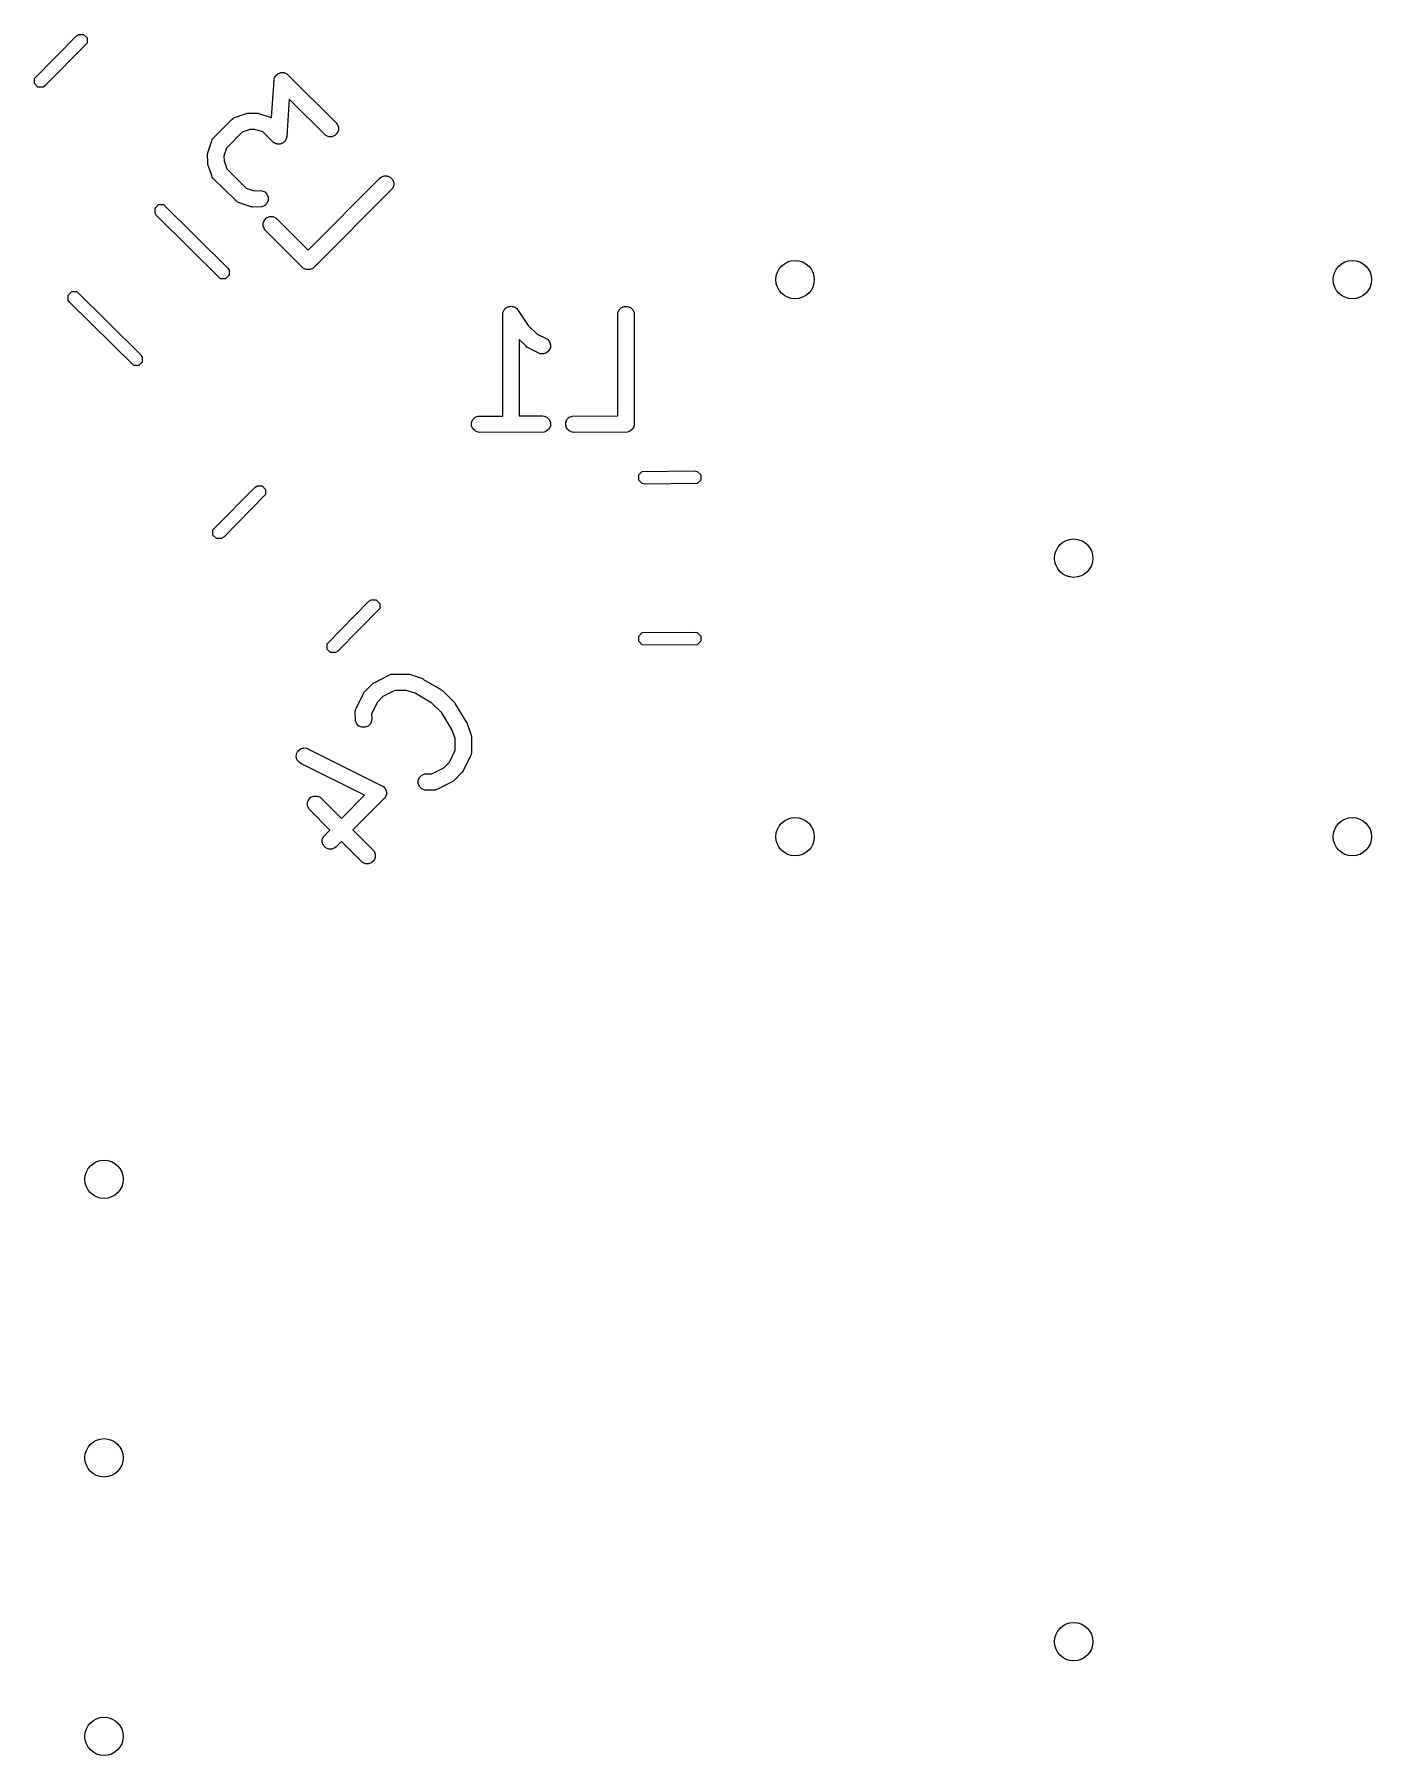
# Model space of a CAD drawing. Extents: x 0.34 to 2.11, y 0.24 to 1.75.
# Drawn here: x 1.627 to 2.107, y 0.359 to 0.977 of the extents above; entities that cross this region are included whole.
import ezdxf

# ---------------------------------------------------------------- set-up
doc = ezdxf.new("R2010")
doc.units = 0
doc.header["$MEASUREMENT"] = 0
doc.layers.add('BLACK', color=7, linetype='CONTINUOUS')

msp = doc.modelspace()

# ---------------------------------------------------------------- linework, layer by layer
at = {"layer": 'BLACK', "linetype": 'CONTINUOUS'}
for p, q in [((1.62701, 0.96117), (1.64206, 0.97648)), ((1.64206, 0.97648), (1.64283, 0.97699)), ((1.64283, 0.97699), (1.64464, 0.97699)), ((1.64464, 0.97699), (1.64592, 0.97572)), ((1.64592, 0.97391), (1.63086, 0.9586)), ((1.64592, 0.97572), (1.64592, 0.97391)), ((1.62701, 0.95936), (1.62701, 0.96117)), ((1.62828, 0.95808), (1.62701, 0.95936)), ((1.63009, 0.95808), (1.62828, 0.95808)), ((1.63086, 0.9586), (1.63009, 0.95808)), ((1.71214, 0.94703), (1.71301, 0.9606)), ((1.71301, 0.9606), (1.71306, 0.9609)), ((1.71306, 0.96098), (1.71308, 0.96103)), ((1.71306, 0.9609), (1.71306, 0.96098)), ((1.71308, 0.96103), (1.7131, 0.96117)), ((1.7131, 0.96117), (1.71332, 0.9616)), ((1.71332, 0.9616), (1.7135, 0.96204)), ((1.7135, 0.96204), (1.71357, 0.96211)), ((1.71357, 0.96211), (1.71361, 0.9622)), ((1.71361, 0.9622), (1.71398, 0.96252)), ((1.71398, 0.96252), (1.71431, 0.96285)), ((1.71431, 0.96285), (1.71441, 0.96289)), ((1.71441, 0.96289), (1.71448, 0.96296)), ((1.71448, 0.96296), (1.71494, 0.96311)), ((1.71494, 0.96311), (1.71538, 0.9633)), ((1.71538, 0.9633), (1.71548, 0.9633)), ((1.71548, 0.9633), (1.71557, 0.96333)), ((1.71557, 0.96333), (1.71605, 0.9633)), ((1.71605, 0.9633), (1.71653, 0.9633)), ((1.71653, 0.9633), (1.71662, 0.96326)), ((1.71662, 0.96326), (1.71672, 0.96325)), ((1.71672, 0.96325), (1.71715, 0.96304)), ((1.71715, 0.96304), (1.7176, 0.96285)), ((1.7176, 0.96285), (1.71767, 0.96278)), ((1.71767, 0.96278), (1.71776, 0.96274)), ((1.71776, 0.96274), (1.71806, 0.9624)), ((1.71806, 0.9624), (1.73528, 0.94525)), ((1.71843, 0.95376), (1.71758, 0.94032)), ((1.73155, 0.94071), (1.71843, 0.95376)), ((1.69169, 0.94023), (1.69796, 0.94658)), ((1.69796, 0.94658), (1.69841, 0.94695)), ((1.69841, 0.94695), (1.6985, 0.94699)), ((1.6985, 0.94699), (1.69858, 0.94706)), ((1.69858, 0.94706), (1.69912, 0.94724)), ((1.69912, 0.94724), (1.69947, 0.94739)), ((1.69947, 0.94739), (1.69954, 0.94739)), ((1.69954, 0.94739), (1.70309, 0.94862)), ((1.70309, 0.94862), (1.70338, 0.94868)), ((1.70338, 0.94868), (1.70345, 0.94871)), ((1.70345, 0.94871), (1.70351, 0.94871)), ((1.70351, 0.94871), (1.70365, 0.94875)), ((1.70365, 0.94875), (1.70399, 0.94872)), ((1.70399, 0.94872), (1.70668, 0.94877)), ((1.70668, 0.94877), (1.70697, 0.94874)), ((1.70697, 0.94874), (1.70704, 0.94875)), ((1.70704, 0.94875), (1.7071, 0.94873)), ((1.7071, 0.94873), (1.70725, 0.94871)), ((1.70725, 0.94871), (1.7076, 0.94857)), ((1.7076, 0.94857), (1.71159, 0.94729)), ((1.71159, 0.94729), (1.71211, 0.94706)), ((1.71211, 0.94706), (1.71214, 0.94703)), ((1.69062, 0.9388), (1.69085, 0.93933)), ((1.69085, 0.93933), (1.69092, 0.93941)), ((1.69092, 0.93941), (1.69096, 0.9395)), ((1.69096, 0.9395), (1.69133, 0.93987)), ((1.69133, 0.93987), (1.69161, 0.9402)), ((1.69161, 0.9402), (1.69169, 0.94023)), ((1.70155, 0.94189), (1.69594, 0.93621)), ((1.70439, 0.94287), (1.70155, 0.94189)), ((1.7061, 0.9429), (1.70439, 0.94287)), ((1.709, 0.94197), (1.7061, 0.9429)), ((1.71257, 0.93847), (1.709, 0.94197)), ((1.71727, 0.93932), (1.71708, 0.93887)), ((1.71748, 0.93975), (1.71727, 0.93932)), ((1.7175, 0.93989), (1.71748, 0.93975)), ((1.71753, 0.93994), (1.7175, 0.93989)), ((1.71758, 0.94032), (1.71753, 0.94002)), ((1.71753, 0.94002), (1.71753, 0.93994)), ((1.73261, 0.94027), (1.73155, 0.94071)), ((1.73376, 0.94027), (1.73261, 0.94027)), ((1.73483, 0.94071), (1.73376, 0.94027)), ((1.73564, 0.94153), (1.73483, 0.94071)), ((1.73528, 0.94525), (1.73564, 0.94481)), ((1.73564, 0.94481), (1.73608, 0.94374)), ((1.73608, 0.94259), (1.73564, 0.94153)), ((1.73608, 0.94374), (1.73608, 0.94259)), ((1.68914, 0.93389), (1.68917, 0.93418)), ((1.68919, 0.9312), (1.68914, 0.93389)), ((1.68916, 0.93426), (1.68918, 0.93431)), ((1.68917, 0.93418), (1.68916, 0.93426)), ((1.68918, 0.93431), (1.6892, 0.93446)), ((1.6892, 0.93446), (1.68934, 0.93481)), ((1.68934, 0.93481), (1.69062, 0.9388)), ((1.69594, 0.93621), (1.69501, 0.93331)), ((1.69501, 0.93331), (1.69504, 0.9316)), ((1.71283, 0.93817), (1.71257, 0.93847)), ((1.71292, 0.93813), (1.71283, 0.93817)), ((1.71299, 0.93806), (1.71292, 0.93813)), ((1.71343, 0.93788), (1.71299, 0.93806)), ((1.71386, 0.93766), (1.71343, 0.93788)), ((1.71396, 0.93766), (1.71386, 0.93766)), ((1.71405, 0.93762), (1.71396, 0.93766)), ((1.71453, 0.93762), (1.71405, 0.93762)), ((1.71501, 0.93759), (1.71453, 0.93762)), ((1.71511, 0.93762), (1.71501, 0.93759)), ((1.71521, 0.93762), (1.71511, 0.93762)), ((1.71565, 0.9378), (1.71521, 0.93762)), ((1.7161, 0.93796), (1.71565, 0.9378)), ((1.71618, 0.93802), (1.7161, 0.93796)), ((1.71627, 0.93806), (1.71618, 0.93802)), ((1.71661, 0.9384), (1.71627, 0.93806)), ((1.71697, 0.93871), (1.71661, 0.9384)), ((1.71701, 0.9388), (1.71697, 0.93871)), ((1.71708, 0.93887), (1.71701, 0.9388)), ((1.68916, 0.93087), (1.68919, 0.9312)), ((1.6892, 0.93072), (1.68916, 0.93087)), ((1.6892, 0.93066), (1.6892, 0.93072)), ((1.68923, 0.93059), (1.6892, 0.93066)), ((1.68929, 0.9303), (1.68923, 0.93059)), ((1.69052, 0.92675), (1.68929, 0.9303)), ((1.69504, 0.9316), (1.69602, 0.92876)), ((1.69602, 0.92876), (1.70303, 0.92182)), ((1.69052, 0.92668), (1.69052, 0.92675)), ((1.69067, 0.92633), (1.69052, 0.92668)), ((1.69085, 0.9258), (1.69067, 0.92633)), ((1.69092, 0.92572), (1.69085, 0.9258)), ((1.69096, 0.92562), (1.69092, 0.92572)), ((1.69133, 0.92517), (1.69096, 0.92562)), ((1.699, 0.91757), (1.69133, 0.92517)), ((1.70303, 0.92182), (1.70592, 0.92089)), ((1.70592, 0.92089), (1.708, 0.92093)), ((1.708, 0.92093), (1.70858, 0.92087)), ((1.70858, 0.92087), (1.70964, 0.92043)), ((1.72527, 0.89958), (1.75099, 0.92537)), ((1.75553, 0.92164), (1.72732, 0.89335)), ((1.75099, 0.92537), (1.75143, 0.92574)), ((1.75143, 0.92574), (1.7525, 0.92618)), ((1.7525, 0.92618), (1.75365, 0.92618)), ((1.75365, 0.92618), (1.75471, 0.92574)), ((1.75471, 0.92574), (1.75553, 0.92492)), ((1.75553, 0.92492), (1.75597, 0.92386)), ((1.75597, 0.9227), (1.75553, 0.92164)), ((1.75597, 0.92386), (1.75597, 0.9227)), ((1.67028, 0.91462), (1.67156, 0.9159)), ((1.67028, 0.91281), (1.67028, 0.91462)), ((1.67156, 0.9159), (1.67337, 0.9159)), ((1.67337, 0.9159), (1.69639, 0.89314)), ((1.69904, 0.91749), (1.699, 0.91757)), ((1.69937, 0.91721), (1.69904, 0.91749)), ((1.69973, 0.91685), (1.69937, 0.91721)), ((1.69983, 0.91681), (1.69973, 0.91685)), ((1.69991, 0.91674), (1.69983, 0.91681)), ((1.70044, 0.9165), (1.69991, 0.91674)), ((1.70443, 0.91523), (1.70044, 0.9165)), ((1.70477, 0.91508), (1.70443, 0.91523)), ((1.70492, 0.91507), (1.70477, 0.91508)), ((1.70498, 0.91505), (1.70492, 0.91507)), ((1.70506, 0.91505), (1.70498, 0.91505)), ((1.70535, 0.91503), (1.70506, 0.91505)), ((1.70858, 0.91508), (1.70535, 0.91503)), ((1.70964, 0.91552), (1.70858, 0.91508)), ((1.70964, 0.92043), (1.71046, 0.91962)), ((1.71046, 0.91634), (1.70964, 0.91552)), ((1.71046, 0.91962), (1.7109, 0.91855)), ((1.7109, 0.9174), (1.71046, 0.91634)), ((1.7109, 0.91855), (1.7109, 0.9174)), ((1.67079, 0.91204), (1.67028, 0.91281)), ((1.69381, 0.88928), (1.67079, 0.91204)), ((1.70908, 0.90927), (1.70952, 0.91034)), ((1.70908, 0.90812), (1.70908, 0.90927)), ((1.70952, 0.91034), (1.71034, 0.91115)), ((1.71034, 0.91115), (1.7114, 0.91159)), ((1.7114, 0.91159), (1.71255, 0.91159)), ((1.71255, 0.91159), (1.71362, 0.91115)), ((1.71362, 0.91115), (1.72527, 0.89958)), ((1.70952, 0.90706), (1.70908, 0.90812)), ((1.70989, 0.90661), (1.70952, 0.90706)), ((1.72359, 0.89299), (1.70989, 0.90661)), ((1.6969, 0.89056), (1.69562, 0.88928)), ((1.69639, 0.89314), (1.6969, 0.89237)), ((1.6969, 0.89237), (1.6969, 0.89056)), ((1.72466, 0.89255), (1.72359, 0.89299)), ((1.72581, 0.89255), (1.72466, 0.89255)), ((1.72466, 0.89255), (1.72466, 0.89255)), ((1.72688, 0.89299), (1.72581, 0.89255)), ((1.72732, 0.89335), (1.72688, 0.89299)), ((1.6391, 0.88344), (1.64038, 0.88472)), ((1.64038, 0.88472), (1.64219, 0.88472)), ((1.64219, 0.88472), (1.66521, 0.86196)), ((1.69562, 0.88928), (1.69381, 0.88928)), ((1.6391, 0.88163), (1.6391, 0.88344)), ((1.63961, 0.88086), (1.6391, 0.88163)), ((1.66263, 0.8581), (1.63961, 0.88086)), ((1.79528, 0.87731), (1.79534, 0.8776)), ((1.79534, 0.8776), (1.7955, 0.87784)), ((1.7955, 0.87784), (1.79561, 0.8781)), ((1.79561, 0.8781), (1.79582, 0.87831)), ((1.79582, 0.87831), (1.79598, 0.87855)), ((1.79598, 0.87855), (1.79622, 0.87871)), ((1.79622, 0.87871), (1.79642, 0.87892)), ((1.79642, 0.87892), (1.79669, 0.87903)), ((1.79669, 0.87903), (1.79694, 0.87919)), ((1.79694, 0.87919), (1.79722, 0.87925)), ((1.79722, 0.87925), (1.79749, 0.87936)), ((1.79749, 0.87936), (1.79778, 0.87936)), ((1.79778, 0.87936), (1.79807, 0.87942)), ((1.79807, 0.87942), (1.79835, 0.87936)), ((1.79835, 0.87936), (1.79864, 0.87936)), ((1.79864, 0.87936), (1.79891, 0.87925)), ((1.79891, 0.87925), (1.7992, 0.87919)), ((1.7992, 0.87919), (1.79944, 0.87903)), ((1.79944, 0.87903), (1.7997, 0.87892)), ((1.7997, 0.87892), (1.79991, 0.87871)), ((1.79991, 0.87871), (1.80015, 0.87855)), ((1.80015, 0.87855), (1.80032, 0.8783)), ((1.80032, 0.8783), (1.80052, 0.8781)), ((1.80052, 0.8781), (1.80062, 0.87786)), ((1.80062, 0.87786), (1.80424, 0.87253)), ((1.83641, 0.87704), (1.83685, 0.8781)), ((1.83685, 0.8781), (1.83767, 0.87892)), ((1.83767, 0.87892), (1.83873, 0.87936)), ((1.83873, 0.87936), (1.83989, 0.87936)), ((1.83989, 0.87936), (1.84095, 0.87892)), ((1.84095, 0.87892), (1.84176, 0.8781)), ((1.84176, 0.8781), (1.84221, 0.87704)), ((1.79511, 0.87647), (1.79517, 0.87704)), ((1.79511, 0.87646), (1.79511, 0.87647)), ((1.79511, 0.87647), (1.79511, 0.87647)), ((1.79511, 0.87647), (1.79511, 0.87647)), ((1.79516, 0.84001), (1.79511, 0.87646)), ((1.79517, 0.87704), (1.79528, 0.87731)), ((1.80424, 0.87253), (1.8074, 0.86943)), ((1.83636, 0.87646), (1.83641, 0.87704)), ((1.83641, 0.84004), (1.83636, 0.87646)), ((1.84221, 0.87704), (1.84226, 0.83709)), ((1.8035, 0.86505), (1.80097, 0.86753)), ((1.80097, 0.86753), (1.80101, 0.84003)), ((1.80375, 0.86476), (1.8035, 0.86505)), ((1.8074, 0.86943), (1.81063, 0.86786)), ((1.81063, 0.86786), (1.81112, 0.86755)), ((1.81112, 0.86755), (1.81188, 0.86668)), ((1.81188, 0.86668), (1.81224, 0.86558)), ((1.81224, 0.86558), (1.81216, 0.86444)), ((1.66572, 0.85938), (1.66444, 0.8581)), ((1.66521, 0.86196), (1.66572, 0.86119)), ((1.66572, 0.86119), (1.66572, 0.85938)), ((1.80388, 0.86468), (1.80375, 0.86476)), ((1.80392, 0.86463), (1.80388, 0.86468)), ((1.804, 0.8646), (1.80392, 0.86463)), ((1.80424, 0.86445), (1.804, 0.8646)), ((1.80853, 0.86237), (1.80424, 0.86445)), ((1.80968, 0.86229), (1.80853, 0.86237)), ((1.81078, 0.86265), (1.80968, 0.86229)), ((1.81165, 0.8634), (1.81078, 0.86265)), ((1.81216, 0.86444), (1.81165, 0.8634)), ((1.66444, 0.8581), (1.66263, 0.8581)), ((1.78392, 0.83767), (1.78436, 0.83873)), ((1.78392, 0.83652), (1.78392, 0.83767)), ((1.78436, 0.83545), (1.78392, 0.83652)), ((1.78436, 0.83873), (1.78518, 0.83955)), ((1.78518, 0.83464), (1.78436, 0.83545)), ((1.78518, 0.83955), (1.78624, 0.83999)), ((1.78624, 0.8342), (1.78518, 0.83464)), ((1.78624, 0.83999), (1.79516, 0.84001)), ((1.78682, 0.83414), (1.78624, 0.8342)), ((1.80989, 0.8342), (1.78682, 0.83414)), ((1.80101, 0.84003), (1.80931, 0.84005)), ((1.80931, 0.84005), (1.80989, 0.83999)), ((1.80989, 0.83999), (1.81095, 0.83955)), ((1.81095, 0.83464), (1.80989, 0.8342)), ((1.81095, 0.83955), (1.81177, 0.83873)), ((1.81177, 0.83545), (1.81095, 0.83464)), ((1.81177, 0.83873), (1.81221, 0.83767)), ((1.81221, 0.83652), (1.81177, 0.83545)), ((1.81221, 0.83767), (1.81221, 0.83652)), ((1.81767, 0.83767), (1.81811, 0.83873)), ((1.81767, 0.83652), (1.81767, 0.83767)), ((1.81811, 0.83545), (1.81767, 0.83652)), ((1.81811, 0.83873), (1.81892, 0.83955)), ((1.81892, 0.83464), (1.81811, 0.83545)), ((1.81892, 0.83955), (1.81999, 0.83999)), ((1.81999, 0.8342), (1.81892, 0.83464)), ((1.81999, 0.83999), (1.83641, 0.84004)), ((1.82056, 0.83414), (1.81999, 0.8342)), ((1.83989, 0.8342), (1.82056, 0.83414)), ((1.84095, 0.83464), (1.83989, 0.8342)), ((1.84176, 0.83545), (1.84095, 0.83464)), ((1.84221, 0.83652), (1.84176, 0.83545)), ((1.84226, 0.83709), (1.84221, 0.83652)), ((1.84388, 0.81884), (1.84516, 0.82012)), ((1.84388, 0.81703), (1.84388, 0.81884)), ((1.84516, 0.81575), (1.84388, 0.81703)), ((1.84516, 0.82012), (1.86394, 0.8203)), ((1.84606, 0.81557), (1.84516, 0.81575)), ((1.86484, 0.81575), (1.84606, 0.81557)), ((1.86394, 0.8203), (1.86484, 0.82012)), ((1.86484, 0.82012), (1.86612, 0.81884)), ((1.86612, 0.81703), (1.86484, 0.81575)), ((1.86612, 0.81884), (1.86612, 0.81703)), ((1.69108, 0.79909), (1.70614, 0.8144)), ((1.70999, 0.81183), (1.69494, 0.79652)), ((1.70614, 0.8144), (1.70691, 0.81492)), ((1.70691, 0.81492), (1.70872, 0.81492)), ((1.70872, 0.81492), (1.70999, 0.81364)), ((1.70999, 0.81364), (1.70999, 0.81183)), ((1.69108, 0.79728), (1.69108, 0.79909)), ((1.69236, 0.79601), (1.69108, 0.79728)), ((1.69417, 0.79601), (1.69236, 0.79601)), ((1.69494, 0.79652), (1.69417, 0.79601)), ((1.73201, 0.75817), (1.74706, 0.77348)), ((1.74706, 0.77348), (1.74783, 0.77399)), ((1.74783, 0.77399), (1.74964, 0.77399)), ((1.74964, 0.77399), (1.75092, 0.77272)), ((1.75092, 0.77272), (1.75092, 0.77091)), ((1.75092, 0.77091), (1.73586, 0.7556)), ((1.84388, 0.76097), (1.84516, 0.76225)), ((1.84388, 0.75916), (1.84388, 0.76097)), ((1.84516, 0.76225), (1.86394, 0.76243)), ((1.86394, 0.76243), (1.86484, 0.76225)), ((1.86484, 0.76225), (1.86612, 0.76097)), ((1.86612, 0.76097), (1.86612, 0.75916)), ((1.73201, 0.75636), (1.73201, 0.75817)), ((1.73328, 0.75508), (1.73201, 0.75636)), ((1.73509, 0.75508), (1.73328, 0.75508)), ((1.73586, 0.7556), (1.73509, 0.75508)), ((1.84516, 0.75788), (1.84388, 0.75916)), ((1.84606, 0.7577), (1.84516, 0.75788)), ((1.86484, 0.75788), (1.84606, 0.7577)), ((1.86612, 0.75916), (1.86484, 0.75788)), ((1.74571, 0.74117), (1.74833, 0.74386)), ((1.74833, 0.74386), (1.74855, 0.74404)), ((1.74855, 0.74404), (1.74861, 0.7441)), ((1.74861, 0.7441), (1.74866, 0.74413)), ((1.74866, 0.74413), (1.74878, 0.74423)), ((1.74878, 0.74423), (1.74914, 0.74438)), ((1.74914, 0.74438), (1.7544, 0.74706)), ((1.75633, 0.74148), (1.75206, 0.73929)), ((1.7544, 0.74706), (1.75494, 0.74727)), ((1.75494, 0.74727), (1.75505, 0.74728)), ((1.75505, 0.74728), (1.75514, 0.74732)), ((1.75514, 0.74732), (1.75569, 0.74732)), ((1.75569, 0.74732), (1.75609, 0.74735)), ((1.75609, 0.74735), (1.75616, 0.74733)), ((1.75616, 0.74733), (1.76102, 0.74738)), ((1.76042, 0.74151), (1.75633, 0.74148)), ((1.76359, 0.7405), (1.76042, 0.74151)), ((1.76102, 0.74738), (1.76131, 0.74735)), ((1.76131, 0.74735), (1.76139, 0.74735)), ((1.76139, 0.74735), (1.76145, 0.74733)), ((1.76145, 0.74733), (1.7616, 0.74732)), ((1.7616, 0.74732), (1.76194, 0.74717)), ((1.76194, 0.74717), (1.76593, 0.7459)), ((1.76593, 0.7459), (1.76597, 0.74588)), ((1.76597, 0.74588), (1.76599, 0.74588)), ((1.76599, 0.74588), (1.76604, 0.74585)), ((1.76604, 0.74585), (1.76646, 0.74566)), ((1.76646, 0.74566), (1.76668, 0.74547)), ((1.76668, 0.74547), (1.77315, 0.74165)), ((1.77315, 0.74165), (1.77323, 0.74159)), ((1.77323, 0.74159), (1.77327, 0.74157)), ((1.77327, 0.74157), (1.77332, 0.74152)), ((1.77332, 0.74152), (1.77361, 0.74131)), ((1.7425, 0.73508), (1.74266, 0.73546)), ((1.74266, 0.73546), (1.74271, 0.73551)), ((1.74271, 0.73551), (1.74512, 0.74044)), ((1.74512, 0.74044), (1.74528, 0.74069)), ((1.74528, 0.74069), (1.74531, 0.74076)), ((1.74531, 0.74076), (1.74535, 0.74081)), ((1.74535, 0.74081), (1.74543, 0.74093)), ((1.74543, 0.74093), (1.74571, 0.74117)), ((1.75009, 0.73728), (1.74803, 0.73307)), ((1.75206, 0.73929), (1.75009, 0.73728)), ((1.76966, 0.73691), (1.76359, 0.7405)), ((1.77316, 0.73347), (1.76966, 0.73691)), ((1.77361, 0.74131), (1.7738, 0.74105)), ((1.7738, 0.74105), (1.77769, 0.73723)), ((1.77769, 0.73723), (1.77776, 0.73715)), ((1.77776, 0.73715), (1.77779, 0.73713)), ((1.77779, 0.73713), (1.77783, 0.73706)), ((1.77783, 0.73706), (1.77806, 0.73678)), ((1.77806, 0.73678), (1.77818, 0.73648)), ((1.77818, 0.73648), (1.78211, 0.73003)), ((1.74216, 0.73382), (1.74222, 0.73439)), ((1.74222, 0.73059), (1.74216, 0.73382)), ((1.74222, 0.73439), (1.74226, 0.73449)), ((1.74266, 0.72953), (1.74222, 0.73059)), ((1.74226, 0.73449), (1.74227, 0.7346)), ((1.74227, 0.7346), (1.7425, 0.73508)), ((1.74347, 0.72871), (1.74266, 0.72953)), ((1.74757, 0.72953), (1.74675, 0.72871)), ((1.74801, 0.73059), (1.74757, 0.72953)), ((1.74807, 0.73117), (1.74801, 0.73059)), ((1.74803, 0.73307), (1.74807, 0.73117)), ((1.77681, 0.72748), (1.77316, 0.73347)), ((1.78211, 0.73003), (1.78213, 0.72999)), ((1.78213, 0.72999), (1.78215, 0.72998)), ((1.78215, 0.72998), (1.78216, 0.72993)), ((1.78216, 0.72993), (1.78236, 0.72951)), ((1.78236, 0.72951), (1.7824, 0.72924)), ((1.7824, 0.72924), (1.78371, 0.72547)), ((1.74454, 0.72827), (1.74347, 0.72871)), ((1.74569, 0.72827), (1.74454, 0.72827)), ((1.74675, 0.72871), (1.74569, 0.72827)), ((1.77796, 0.72418), (1.77681, 0.72748)), ((1.778, 0.72001), (1.77796, 0.72418)), ((1.78371, 0.72547), (1.78377, 0.72519)), ((1.78377, 0.72519), (1.7838, 0.72511)), ((1.7838, 0.72511), (1.7838, 0.72505)), ((1.7838, 0.72505), (1.78384, 0.72491)), ((1.78384, 0.72491), (1.78381, 0.72452)), ((1.78381, 0.72452), (1.78386, 0.71923)), ((1.72097, 0.71754), (1.72106, 0.71869)), ((1.72134, 0.71645), (1.72097, 0.71754)), ((1.72106, 0.71869), (1.72157, 0.71972)), ((1.72157, 0.71972), (1.72244, 0.72047)), ((1.72244, 0.72047), (1.72353, 0.72084)), ((1.72353, 0.72084), (1.72468, 0.72076)), ((1.72468, 0.72076), (1.75174, 0.70729)), ((1.77593, 0.71577), (1.778, 0.72001)), ((1.78331, 0.71754), (1.7809, 0.71261)), ((1.78336, 0.71759), (1.78331, 0.71754)), ((1.78352, 0.71797), (1.78336, 0.71759)), ((1.78375, 0.71845), (1.78352, 0.71797)), ((1.78376, 0.71856), (1.78375, 0.71845)), ((1.7838, 0.71866), (1.78376, 0.71856)), ((1.78386, 0.71923), (1.7838, 0.71866)), ((1.72209, 0.71558), (1.72134, 0.71645)), ((1.72258, 0.71527), (1.72209, 0.71558)), ((1.74548, 0.70388), (1.72258, 0.71527)), ((1.76519, 0.71027), (1.76601, 0.71108)), ((1.76601, 0.71108), (1.76707, 0.71153)), ((1.76707, 0.71153), (1.76968, 0.71157)), ((1.76968, 0.71157), (1.77397, 0.71376)), ((1.77397, 0.71376), (1.77593, 0.71577)), ((1.78031, 0.71188), (1.77769, 0.70919)), ((1.78059, 0.71212), (1.78031, 0.71188)), ((1.78067, 0.71225), (1.78059, 0.71212)), ((1.78071, 0.71229), (1.78067, 0.71225)), ((1.78074, 0.71236), (1.78071, 0.71229)), ((1.7809, 0.71261), (1.78074, 0.71236)), ((1.75174, 0.70729), (1.75199, 0.70714)), ((1.75199, 0.70714), (1.75206, 0.70711)), ((1.75206, 0.70711), (1.7521, 0.70707)), ((1.7521, 0.70707), (1.75223, 0.70699)), ((1.75223, 0.70699), (1.75254, 0.70663)), ((1.75254, 0.70663), (1.75287, 0.70629)), ((1.75287, 0.70629), (1.75291, 0.70619)), ((1.75291, 0.70619), (1.75298, 0.70611)), ((1.75298, 0.70611), (1.75313, 0.70567)), ((1.75313, 0.70567), (1.75331, 0.70523)), ((1.75331, 0.70523), (1.75331, 0.70512)), ((1.75331, 0.70512), (1.75335, 0.70502)), ((1.75335, 0.70502), (1.75331, 0.70455)), ((1.75331, 0.70455), (1.75331, 0.70408)), ((1.76475, 0.70921), (1.76519, 0.71027)), ((1.76475, 0.70805), (1.76475, 0.70921)), ((1.76519, 0.70699), (1.76475, 0.70805)), ((1.76601, 0.70617), (1.76519, 0.70699)), ((1.76707, 0.70573), (1.76601, 0.70617)), ((1.76765, 0.70568), (1.76707, 0.70573)), ((1.76988, 0.70572), (1.76765, 0.70568)), ((1.76993, 0.7057), (1.76988, 0.70572)), ((1.77025, 0.70572), (1.76993, 0.7057)), ((1.77088, 0.70573), (1.77025, 0.70572)), ((1.77098, 0.70577), (1.77088, 0.70573)), ((1.77108, 0.70578), (1.77098, 0.70577)), ((1.77162, 0.70599), (1.77108, 0.70578)), ((1.77688, 0.70867), (1.77162, 0.70599)), ((1.77724, 0.70883), (1.77688, 0.70867)), ((1.77736, 0.70892), (1.77724, 0.70883)), ((1.77741, 0.70895), (1.77736, 0.70892)), ((1.77747, 0.70901), (1.77741, 0.70895)), ((1.77769, 0.70919), (1.77747, 0.70901)), ((1.72498, 0.70125), (1.72543, 0.70232)), ((1.72498, 0.7001), (1.72498, 0.70125)), ((1.72543, 0.69904), (1.72498, 0.7001)), ((1.72543, 0.70232), (1.72624, 0.70313)), ((1.72579, 0.69859), (1.72543, 0.69904)), ((1.73303, 0.69138), (1.72579, 0.69859)), ((1.72624, 0.70313), (1.7273, 0.70357)), ((1.7273, 0.70357), (1.72846, 0.70357)), ((1.72846, 0.70357), (1.72952, 0.70313)), ((1.72952, 0.70313), (1.73716, 0.69552)), ((1.73716, 0.69552), (1.74548, 0.70388)), ((1.75241, 0.70255), (1.74131, 0.69139)), ((1.75275, 0.70284), (1.75241, 0.70255)), ((1.7528, 0.70294), (1.75275, 0.70284)), ((1.75287, 0.70301), (1.7528, 0.70294)), ((1.75305, 0.70345), (1.75287, 0.70301)), ((1.75326, 0.70387), (1.75305, 0.70345)), ((1.75327, 0.70398), (1.75326, 0.70387)), ((1.75331, 0.70408), (1.75327, 0.70398)), ((1.73029, 0.68799), (1.73073, 0.68906)), ((1.73029, 0.68684), (1.73029, 0.68799)), ((1.73073, 0.68578), (1.73029, 0.68684)), ((1.73073, 0.68906), (1.73303, 0.69138)), ((1.73718, 0.68725), (1.73527, 0.68533)), ((1.7448, 0.67966), (1.73718, 0.68725)), ((1.74131, 0.69139), (1.74853, 0.6842)), ((1.73154, 0.68496), (1.73073, 0.68578)), ((1.73261, 0.68452), (1.73154, 0.68496)), ((1.73376, 0.68452), (1.73261, 0.68452)), ((1.73482, 0.68496), (1.73376, 0.68452)), ((1.73527, 0.68533), (1.73482, 0.68496)), ((1.74889, 0.68048), (1.74808, 0.67966)), ((1.74853, 0.6842), (1.74889, 0.68376)), ((1.74889, 0.68376), (1.74934, 0.68269)), ((1.74934, 0.68154), (1.74889, 0.68048)), ((1.74934, 0.68269), (1.74934, 0.68154)), ((1.74586, 0.67922), (1.7448, 0.67966)), ((1.74702, 0.67922), (1.74586, 0.67922)), ((1.74808, 0.67966), (1.74702, 0.67922))]:
    msp.add_line(p, q, dxfattribs=at)
at = {"layer": 'BLACK'}
for centre in [(1.9, 0.88897), (2.1, 0.88897), (2, 0.78897), (1.9, 0.68897), (2.1, 0.68897), (1.652, 0.566), (1.652, 0.466), (2, 0.4), (1.652, 0.366)]:
    msp.add_circle(centre, 0.00689, dxfattribs=at)

doc.saveas('drawing.dxf')
